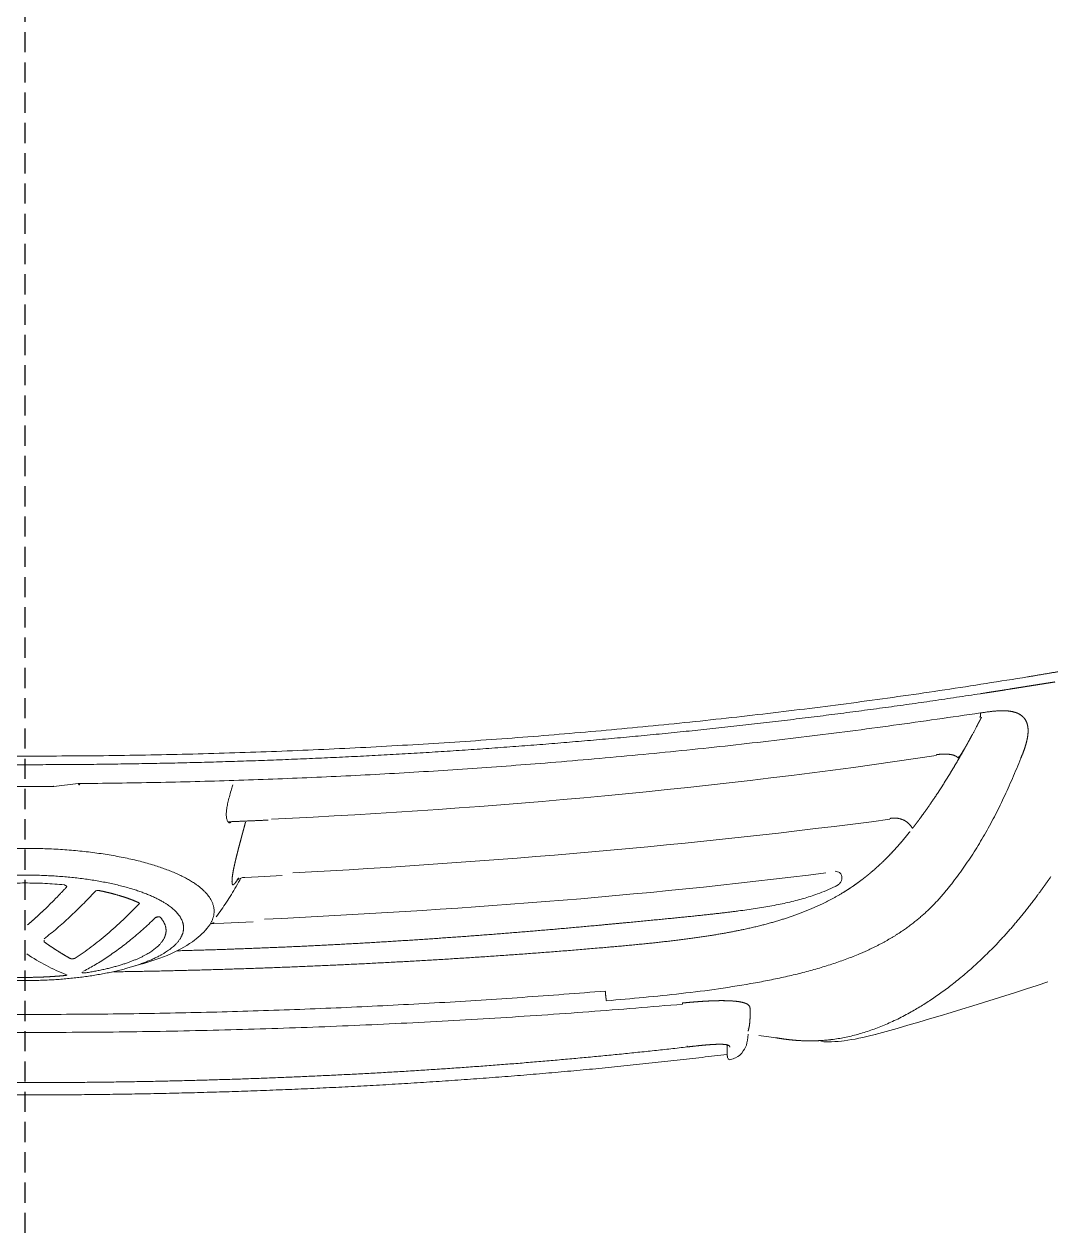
# Model space of a CAD drawing. Extents: x -1439 to 34962, y -872 to 8330.
# Drawn here: x 18670.81 to 18708.94, y 3291.68 to 3336.52 of the extents above; entities that cross this region are included whole.
import ezdxf

# ---------------------------------------------------------------- set-up
doc = ezdxf.new("R2010")
doc.units = 0
doc.linetypes.add('HIDDEN', pattern=[0.375, 0.25, -0.125])
doc.layers.get('0').update_dxf_attribs({"color": 9, "lineweight": 9})
doc.layers.add('04', color=9, linetype='Continuous', lineweight=9)
doc.layers.add('E-KABLO', color=7, linetype='Continuous', lineweight=30)

# ---------------------------------------------------------------- blocks, each defined once
blk = doc.blocks.new('p-araba-polo')
for p, q in [((0.1157, -0.01977), (0.11462, -0.01066)), ((0.0636, -0.06898), (0.06387, -0.07386)), ((0.06387, -0.07388), (0.06438, -0.08475)), ((0.06854, -0.07272), (0.06886, -0.07295)), ((0.08109, -0.08663), (0.08157, -0.09555)), ((0.01422, -0.2609), (0.01391, -0.26097)), ((0.01508, -0.26079), (0.01402, -0.26094)), ((0.01503, -0.26079), (0.01425, -0.2609)), ((0.01831, -0.26121), (0.0184, -0.2612)), ((0.02002, -0.30334), (0.02013, -0.30423))]:
    blk.add_line(p, q)
at = {"flags": 128}
blk.add_lwpolyline([(0.08077, -0.08162), (0.08096, -0.08412), (0.08109, -0.08662)], dxfattribs=at)
for points, degree, knots in [([(0.15535, 0.37241), (0.15371, 0.36215), (0.15042, 0.34164), (0.14607, 0.31078), (0.14215, 0.27986), (0.13867, 0.24889), (0.13562, 0.21788), (0.133, 0.18682), (0.13079, 0.15573), (0.12899, 0.12462), (0.1276, 0.09348), (0.12662, 0.06233), (0.126, 0.03117), (0.12593, 0.01039), (0.12589, 0)], 3, [0, 0, 0, 0, 0.083333, 0.166666, 0.25, 0.333333, 0.416666, 0.5, 0.583333, 0.666666, 0.75, 0.833333, 0.916667, 1, 1, 1, 1]), ([(0.02319, 0), (0.02323, 0.01165), (0.02332, 0.03494), (0.02397, 0.06987), (0.02503, 0.10479), (0.02653, 0.1397), (0.02847, 0.17458), (0.03081, 0.20944), (0.03275, 0.23265), (0.03372, 0.24425)], 3, [0, 0, 0, 0, 0.142868, 0.285725, 0.428582, 0.571438, 0.714291, 0.857142, 1, 1, 1, 1]), ([(0.03859, 0.21554), (0.03779, 0.20529), (0.03618, 0.1848), (0.03423, 0.15403), (0.03262, 0.12325), (0.03139, 0.09244), (0.03052, 0.06163), (0.02999, 0.03082), (0.02993, 0.01027), (0.0299, 0)], 3, [0, 0, 0, 0, 0.14291, 0.285803, 0.428665, 0.571538, 0.714372, 0.857182, 1, 1, 1, 1]), ([(0.07876, 0), (0.07875, 0.00123), (0.07874, 0.0037), (0.0786, 0.00739), (0.07838, 0.01104), (0.07817, 0.01342), (0.07806, 0.01461)], 3, [0, 0, 0, 0, 0.25, 0.5, 0.75, 1, 1, 1, 1]), ([(0.11455, 0), (0.11456, 0.00178), (0.11456, 0.00534), (0.1146, 0.00889), (0.11462, 0.01066)], 3, [0, 0, 0, 0, 0.5, 1, 1, 1, 1]), ([(0.02319, 0), (0.02323, -0.01165), (0.02332, -0.03494), (0.02397, -0.06987), (0.02503, -0.10479), (0.02653, -0.1397), (0.02847, -0.17458), (0.03081, -0.20944), (0.03275, -0.23265), (0.03372, -0.24425)], 3, [0, 0, 0, 0, 0.142868, 0.285725, 0.428582, 0.571438, 0.714291, 0.857142, 1, 1, 1, 1]), ([(0.03859, -0.21554), (0.03779, -0.20529), (0.03618, -0.1848), (0.03423, -0.15403), (0.03262, -0.12324), (0.03139, -0.09244), (0.03052, -0.06163), (0.02999, -0.03082), (0.02993, -0.01027), (0.0299, 0)], 3, [0, 0, 0, 0, 0.14291, 0.285803, 0.428665, 0.571538, 0.714372, 0.857182, 1, 1, 1, 1]), ([(0.07876, 0), (0.07875, -0.00123), (0.07874, -0.0037), (0.0786, -0.00739), (0.07838, -0.01104), (0.07817, -0.01342), (0.07806, -0.01461)], 3, [0, 0, 0, 0, 0.25, 0.5, 0.75, 1, 1, 1, 1]), ([(0.11455, 0), (0.11456, -0.00178), (0.11456, -0.00534), (0.1146, -0.00888), (0.11462, -0.01066)], 3, [0, 0, 0, 0, 0.5, 1, 1, 1, 1]), ([(0.15535, -0.37241), (0.15371, -0.36215), (0.15042, -0.34164), (0.14607, -0.31078), (0.14215, -0.27986), (0.13867, -0.24889), (0.13562, -0.21788), (0.133, -0.18682), (0.13079, -0.15573), (0.12899, -0.12462), (0.1276, -0.09348), (0.12662, -0.06233), (0.126, -0.03117), (0.12593, -0.01039), (0.12589, 0)], 3, [0, 0, 0, 0, 0.083333, 0.166666, 0.25, 0.333333, 0.416666, 0.5, 0.583333, 0.666666, 0.75, 0.833333, 0.916667, 1, 1, 1, 1]), ([(0.07565, -0.02604), (0.07398, -0.02447), (0.07064, -0.02134), (0.06608, -0.01661), (0.06182, -0.01188), (0.05929, -0.00871), (0.05803, -0.00713)], 3, [0, 0, 0, 0, 0.25, 0.5, 0.750001, 1, 1, 1, 1]), ([(0.05847, -0.00759), (0.05844, -0.00759), (0.0584, -0.00758), (0.0584, -0.00761), (0.05841, -0.00762)], 3, [0, 0, 0, 0, 0.500023, 1, 1, 1, 1]), ([(0.04437, -0.01477), (0.04439, -0.0149), (0.04442, -0.01517), (0.0445, -0.01543), (0.04459, -0.01554), (0.04464, -0.01545), (0.04467, -0.01541)], 3, [0, 0, 0, 0, 0.250017, 0.50001, 0.749992, 1, 1, 1, 1]), ([(0.07806, -0.01461), (0.07801, -0.01474), (0.07791, -0.01501), (0.07775, -0.01496), (0.07768, -0.01494)], 3, [0, 0, 0, 0, 0.500677, 1, 1, 1, 1]), ([(0.04536, -0.02149), (0.04535, -0.02157), (0.04533, -0.02174), (0.04533, -0.02205), (0.04535, -0.02238), (0.04537, -0.02258), (0.04539, -0.02268)], 3, [0, 0, 0, 0, 0.252843, 0.501765, 0.750957, 1, 1, 1, 1]), ([(0.04557, -0.02131), (0.04555, -0.02128), (0.0455, -0.02121), (0.04544, -0.02122), (0.04539, -0.02131), (0.04537, -0.02143), (0.04536, -0.02149)], 3, [0, 0, 0, 0, 0.250438, 0.501916, 0.753209, 1, 1, 1, 1]), ([(0.04593, -0.02173), (0.04675, -0.02323), (0.04839, -0.02623), (0.05128, -0.03074), (0.05448, -0.03526), (0.05803, -0.03978), (0.06189, -0.04429), (0.06473, -0.04729), (0.06616, -0.04879)], 3, [0, 0, 0, 0, 0.16668, 0.33334, 0.5, 0.66666, 0.83332, 1, 1, 1, 1]), ([(0.0508, -0.01862), (0.05147, -0.01961), (0.0528, -0.02159), (0.0557, -0.02556), (0.05967, -0.03052), (0.06413, -0.03547), (0.06796, -0.03943), (0.06999, -0.0414), (0.07101, -0.04238)], 3, [0, 0, 0, 0, 0.125004, 0.250006, 0.499999, 0.749992, 0.874995, 1, 1, 1, 1]), ([(0.08034, -0.02153), (0.08034, -0.02153), (0.08034, -0.02153), (0.08034, -0.02153), (0.08034, -0.02153), (0.08034, -0.02153), (0.08034, -0.02153)], 3, [0, 0, 0, 0, 1, 1, 1, 1, 1, 1, 1]), ([(0.08034, -0.02153), (0.08034, -0.02153), (0.08034, -0.02153), (0.08034, -0.02153), (0.08034, -0.02153), (0.08034, -0.02153), (0.08034, -0.02153)], 3, [0, 0, 0, 0, 1, 1, 1, 1, 1, 1, 1]), ([(0.12331, -0.19317), (0.12257, -0.18355), (0.1211, -0.16432), (0.11934, -0.13544), (0.11789, -0.10654), (0.11681, -0.07763), (0.11603, -0.04871), (0.11581, -0.02942), (0.1157, -0.01977)], 3, [0, 0, 0, 0, 0.166667, 0.333329, 0.499994, 0.666662, 0.833329, 1, 1, 1, 1]), ([(0.07595, -0.02748), (0.07597, -0.02735), (0.076, -0.02709), (0.07595, -0.02665), (0.07583, -0.02626), (0.07571, -0.02611), (0.07565, -0.02604)], 3, [0, 0, 0, 0, 0.250006, 0.500022, 0.750005, 1, 1, 1, 1]), ([(0.08008, -0.02337), (0.08008, -0.02337), (0.08008, -0.02337), (0.08008, -0.02337), (0.08008, -0.02337), (0.08008, -0.02337), (0.08008, -0.02337)], 3, [0, 0, 0, 0, 1, 1, 1, 1, 1, 1, 1]), ([(0.08008, -0.02338), (0.08008, -0.02338), (0.08008, -0.02338), (0.08008, -0.02338), (0.08008, -0.02338), (0.08008, -0.02338), (0.08008, -0.02338)], 3, [0, 0, 0, 0, 1, 1, 1, 1, 1, 1, 1]), ([(0.08022, -0.02243), (0.08022, -0.02243), (0.08022, -0.02243), (0.08022, -0.02243), (0.08022, -0.02243), (0.08022, -0.02243), (0.08022, -0.02243)], 3, [0, 0, 0, 0, 1, 1, 1, 1, 1, 1, 1]), ([(0.048, -0.04094), (0.05018, -0.04959), (0.05426, -0.05961), (0.05988, -0.06592), (0.06207, -0.06774)], 3, [0, 0, 0, 0, 0.724927, 1, 1, 1, 1]), ([(0.07101, -0.04238), (0.07105, -0.04241), (0.07112, -0.04247), (0.07123, -0.04247), (0.07133, -0.04241), (0.07139, -0.04232), (0.07141, -0.04227)], 3, [0, 0, 0, 0, 0.250044, 0.499974, 0.749882, 1, 1, 1, 1]), ([(0.06616, -0.04935), (0.06615, -0.04925), (0.06612, -0.04905), (0.06604, -0.04878), (0.06594, -0.04855), (0.06586, -0.04845), (0.06582, -0.0484)], 3, [0, 0, 0, 0, 0.249941, 0.499809, 0.750049, 1, 1, 1, 1]), ([(0.08058, -0.08018), (0.07851, -0.07902), (0.07436, -0.0767), (0.0707, -0.07421), (0.06887, -0.07296)], 3, [0, 0, 0, 0, 0.497743, 1, 1, 1, 1]), ([(0.10149, -0.07539), (0.10181, -0.07523), (0.10246, -0.07491), (0.10383, -0.07473), (0.10544, -0.07479), (0.10723, -0.07505), (0.10848, -0.07533), (0.10911, -0.07547)], 3, [0, 0, 0, 0, 0.19954, 0.398751, 0.598409, 0.798825, 1, 1, 1, 1]), ([(0.10911, -0.07547), (0.10986, -0.07566), (0.11136, -0.07604), (0.11341, -0.07666), (0.11472, -0.07708), (0.11525, -0.07726)], 3, [0, 0, 0, 0, 0.371057, 0.742346, 1, 1, 1, 1]), ([(0.08063, -0.07935), (0.08057, -0.07931), (0.08015, -0.07902), (0.07942, -0.07822), (0.08107, -0.08062), (0.08077, -0.08162)], 3, [0, 0, 0, 0, 0.049965, 0.344308, 1, 1, 1, 1]), ([(0.14194, -0.35489), (0.14038, -0.34415), (0.13726, -0.32267), (0.1331, -0.29037), (0.12936, -0.25802), (0.12604, -0.22562), (0.12422, -0.20399), (0.12331, -0.19317)], 3, [0, 0, 0, 0, 0.2, 0.4, 0.6, 0.8, 1, 1, 1, 1]), ([(0.03499, -0.21596), (0.03539, -0.22059), (0.03619, -0.22988), (0.03764, -0.24381), (0.03936, -0.25775), (0.04088, -0.26679), (0.04165, -0.27132)], 3, [0, 0, 0, 0, 0.247766, 0.497058, 0.747807, 1, 1, 1, 1]), ([(0.03497, -0.26164), (0.03499, -0.26094), (0.03504, -0.25954), (0.03502, -0.25729), (0.03495, -0.25499), (0.03487, -0.25343), (0.03483, -0.25265)], 3, [0, 0, 0, 0, 0.251327, 0.501735, 0.751271, 1, 1, 1, 1]), ([(0.01309, -0.2618), (0.0133, -0.26283), (0.01419, -0.26501), (0.01736, -0.26792), (0.01902, -0.26832), (0.02261, -0.26858)], 3, [0, 0, 0, 0, 0.07302, 0.262364, 1, 1, 1, 1]), ([(0.01398, -0.26095), (0.01399, -0.26095), (0.014, -0.26095), (0.01401, -0.26095), (0.01402, -0.26094)], 2, [0, 0, 0, 0.5, 0.5, 1, 1, 1]), ([(0.03376, -0.26826), (0.03391, -0.26794), (0.03421, -0.26731), (0.03457, -0.2658), (0.03484, -0.26392), (0.03493, -0.2624), (0.03497, -0.26164)], 3, [0, 0, 0, 0, 0.249651, 0.50002, 0.750356, 1, 1, 1, 1]), ([(0.01999, -0.26657), (0.01999, -0.26657), (0.01999, -0.26657), (0.01999, -0.26657), (0.01999, -0.26657), (0.01999, -0.26657), (0.01999, -0.26657), (0.01999, -0.26657), (0.01999, -0.26657), (0.01999, -0.26657), (0.01999, -0.26657)], 5, [0, 0, 0, 0, 0, 0, 1, 1, 1, 1, 1, 1, 1, 1, 1, 1, 1]), ([(0.01999, -0.26657), (0.01999, -0.26657), (0.01999, -0.26657), (0.01999, -0.26657), (0.01999, -0.26657), (0.01999, -0.26657), (0.01999, -0.26657), (0.01999, -0.26657), (0.01999, -0.26657), (0.01999, -0.26657), (0.01999, -0.26657)], 5, [0, 0, 0, 0, 0, 0, 1, 1, 1, 1, 1, 1, 1, 1, 1, 1, 1]), ([(0.0239, -0.26865), (0.02396, -0.26867), (0.02449, -0.26882), (0.02513, -0.26895), (0.0257, -0.26906)], 3, [0, 0, 0, 0, 0.111026, 1, 1, 1, 1]), ([(0.02465, -0.26849), (0.02465, -0.26849), (0.02465, -0.26849), (0.02465, -0.26849), (0.02465, -0.26849), (0.02465, -0.26849), (0.02465, -0.26849)], 3, [0, 0, 0, 0, 1, 1, 1, 1, 1, 1, 1]), ([(0.03194, -0.26932), (0.03225, -0.26933), (0.03288, -0.26935), (0.03347, -0.26862), (0.03376, -0.26826)], 3, [0, 0, 0, 0, 0.496902, 1, 1, 1, 1]), ([(0.06837, -0.265), (0.06866, -0.26712), (0.06923, -0.27135), (0.07026, -0.27751), (0.07147, -0.28345), (0.07291, -0.28911), (0.07443, -0.29383), (0.07594, -0.29774), (0.07691, -0.29982), (0.07741, -0.30088)], 3, [0, 0, 0, 0, 0.158147, 0.316114, 0.473938, 0.631662, 0.789307, 0.893445, 1, 1, 1, 1]), ([(0.04165, -0.27132), (0.04203, -0.27334), (0.04278, -0.27737), (0.04406, -0.28325), (0.04544, -0.28896), (0.04694, -0.29445), (0.04857, -0.29971), (0.0503, -0.30474), (0.05156, -0.30787), (0.05219, -0.30944)], 3, [0, 0, 0, 0, 0.14299, 0.285846, 0.42866, 0.571442, 0.714235, 0.857051, 1, 1, 1, 1]), ([(0.02048, -0.29888), (0.02041, -0.29825), (0.02028, -0.29696), (0.02021, -0.29567), (0.02017, -0.29502)], 3, [0, 0, 0, 0, 0.490502, 1, 1, 1, 1]), ([(0.03087, -0.32921), (0.02996, -0.32752), (0.02813, -0.32416), (0.02588, -0.31916), (0.02397, -0.3142), (0.02245, -0.3093), (0.02127, -0.30444), (0.0208, -0.30124), (0.02057, -0.29965)], 3, [0, 0, 0, 0, 0.166666, 0.333333, 0.5, 0.666667, 0.833333, 1, 1, 1, 1]), ([(0.07829, -0.30231), (0.07842, -0.30245), (0.07868, -0.30272), (0.07901, -0.30293), (0.07917, -0.30303)], 3, [0, 0, 0, 0, 0.498736, 1, 1, 1, 1]), ([(0.07917, -0.30303), (0.0795, -0.30317), (0.08014, -0.30346), (0.08126, -0.30351), (0.08184, -0.30323), (0.08213, -0.30309)], 3, [0, 0, 0, 0, 0.334219, 0.667128, 1, 1, 1, 1]), ([(0.08213, -0.30309), (0.08231, -0.30294), (0.08266, -0.30264), (0.08298, -0.30186), (0.08305, -0.30126), (0.08309, -0.30097)], 3, [0, 0, 0, 0, 0.331791, 0.664325, 1, 1, 1, 1]), ([(0.05406, -0.35898), (0.05263, -0.35753), (0.04977, -0.35464), (0.04589, -0.35034), (0.0423, -0.34605), (0.03901, -0.3418), (0.03602, -0.33757), (0.03327, -0.33337), (0.03167, -0.33059), (0.03087, -0.32921)], 3, [0, 0, 0, 0, 0.142856, 0.285712, 0.428569, 0.571427, 0.714284, 0.857142, 1, 1, 1, 1]), ([(0.0785, -0.34425), (0.08038, -0.34568), (0.08415, -0.34852), (0.09024, -0.35258), (0.09664, -0.35644), (0.10334, -0.3601), (0.11033, -0.36355), (0.11757, -0.36683), (0.12258, -0.36889), (0.12509, -0.36991)], 3, [0, 0, 0, 0, 0.142744, 0.285902, 0.429075, 0.572117, 0.714996, 0.857678, 1, 1, 1, 1]), ([(0.12523, -0.34664), (0.1257, -0.34703), (0.12663, -0.34782), (0.12772, -0.34846), (0.12827, -0.34879)], 3, [0, 0, 0, 0, 0.497077, 1, 1, 1, 1]), ([(0.14187, -0.35443), (0.14187, -0.35443), (0.14187, -0.35443), (0.14187, -0.35443), (0.14187, -0.35443), (0.14187, -0.35443), (0.14187, -0.35443), (0.14187, -0.35443), (0.14187, -0.35443), (0.14187, -0.35443), (0.14187, -0.35443)], 5, [0, 0, 0, 0, 0, 0, 1, 1, 1, 1, 1, 1.000001, 1.000001, 1.000001, 1.000001, 1.000001, 1.000001]), ([(0.14187, -0.35443), (0.14187, -0.35443), (0.14187, -0.35443), (0.14187, -0.35443), (0.14187, -0.35443), (0.14187, -0.35443), (0.14187, -0.35443), (0.14187, -0.35443), (0.14187, -0.35443), (0.14187, -0.35443), (0.14187, -0.35443)], 5, [0, 0, 0, 0, 0, 0, 1, 1, 1, 1, 1, 1.000001, 1.000001, 1.000001, 1.000001, 1.000001, 1.000001]), ([(0.15164, -0.37105), (0.15194, -0.37296), (0.15256, -0.37679), (0.15315, -0.38062), (0.15345, -0.38254)], 3, [0, 0, 0, 0, 0.500002, 1, 1, 1, 1])]:
    blk.add_open_spline(points, degree=degree, knots=knots)
for points, degree in [([(0.12271, 0), (0.12272, 0.07123), (0.12528, 0.14246), (0.13042, 0.21356), (0.13824, 0.28443), (0.14908, 0.35484)], 5), ([(0.01508, 0.26079), (0.0105, 0.2237), (0.00687, 0.18651), (0.00409, 0.14926), (0.00205, 0.11197), (0.00069, 0.07466), (0, 0.03733), (0, 0)], 7), ([(0.00457, 0), (0.00457, 0.04924), (0.00586, 0.09856), (0.00836, 0.14784), (0.01224, 0.19704), (0.01783, 0.24604)], 5), ([(0.06162, 0.06735), (0.06757, 0.07265), (0.07406, 0.07241), (0.08041, 0.06604), (0.08585, 0.05387), (0.08973, 0.03731), (0.09163, 0.01856), (0.09163, 0)], 7), ([(0.04249, 0), (0.04249, 0.01509), (0.04403, 0.03018), (0.04712, 0.04349), (0.05145, 0.05322), (0.05641, 0.05836), (0.06143, 0.05887)], 6), ([(0.06143, 0.05887), (0.06667, 0.05941), (0.07196, 0.05488), (0.07664, 0.04523), (0.08001, 0.03151), (0.08169, 0.01575), (0.08169, 0)], 6), ([(0.04437, 0.01477), (0.04417, 0.01272), (0.044, 0.01064), (0.04387, 0.00853), (0.04377, 0.00641), (0.0437, 0.00428), (0.04367, 0.00214), (0.04367, 0)], 7), ([(0, 0), (-0.00005, 0), (-0.00006, 0), (-0.00005, 0), (-0.00003, 0), (0, 0)], 5), ([(0, 0), (-0.00005, 0), (-0.00006, 0), (-0.00005, 0), (-0.00003, 0), (0, 0)], 5), ([(0.01508, -0.26079), (0.0105, -0.2237), (0.00687, -0.18651), (0.00409, -0.14926), (0.00205, -0.11197), (0.00069, -0.07466), (0, -0.03733), (0, 0)], 7), ([(0.00457, 0), (0.00457, -0.04924), (0.00586, -0.09856), (0.00836, -0.14784), (0.01224, -0.19704), (0.01783, -0.24604)], 5), ([(0.04249, 0), (0.04249, -0.01509), (0.04403, -0.03018), (0.04712, -0.04349), (0.05145, -0.05321), (0.05641, -0.05836), (0.06143, -0.05887)], 6), ([(0.04437, -0.01477), (0.04417, -0.01272), (0.044, -0.01064), (0.04387, -0.00853), (0.04377, -0.00641), (0.0437, -0.00428), (0.04367, -0.00214), (0.04367, 0)], 7), ([(0.06143, -0.05887), (0.06667, -0.0594), (0.07196, -0.05488), (0.07664, -0.04523), (0.08001, -0.03151), (0.08169, -0.01575), (0.08169, 0)], 6), ([(0.06162, -0.06735), (0.06757, -0.07265), (0.07406, -0.07241), (0.08041, -0.06604), (0.08585, -0.05387), (0.08973, -0.03731), (0.09163, -0.01855), (0.09163, 0)], 7), ([(0.12271, 0), (0.12272, -0.07123), (0.12528, -0.14246), (0.13042, -0.21356), (0.13824, -0.28443), (0.14908, -0.35484)], 5), ([(0.05237, -0.00064), (0.04922, -0.0055), (0.04666, -0.01037), (0.04469, -0.01521)], 3), ([(0.07722, -0.01541), (0.07498, -0.01335), (0.07282, -0.01129), (0.07073, -0.00922), (0.06872, -0.00714), (0.06679, -0.00507), (0.06495, -0.00299), (0.06318, -0.00091)], 7), ([(0.05071, -0.01679), (0.05148, -0.01541), (0.05229, -0.01403), (0.05314, -0.01266), (0.05402, -0.01128), (0.05494, -0.00989), (0.05589, -0.00851), (0.05688, -0.00713)], 7), ([(0.05749, -0.00712), (0.05724, -0.00709), (0.05697, -0.00701), (0.05688, -0.00713)], 3), ([(0.05688, -0.00713), (0.05697, -0.00701), (0.05724, -0.00709), (0.05749, -0.00712)], 3), ([(0.04467, -0.01541), (0.04463, -0.01551), (0.04458, -0.01554), (0.04453, -0.01551), (0.04448, -0.01539), (0.04443, -0.01522), (0.0444, -0.01501), (0.04437, -0.01477)], 7), ([(0.0506, -0.01775), (0.05059, -0.01758), (0.05059, -0.0174), (0.0506, -0.01723), (0.05061, -0.01708), (0.05064, -0.01696), (0.05067, -0.01686), (0.05071, -0.01679)], 7), ([(0.0508, -0.01862), (0.05076, -0.01855), (0.05072, -0.01846), (0.05069, -0.01835), (0.05065, -0.01822), (0.05063, -0.01807), (0.05061, -0.01792), (0.0506, -0.01775)], 7), ([(0.07783, -0.01477), (0.07781, -0.01501), (0.07775, -0.01522), (0.07768, -0.01539), (0.07756, -0.01551), (0.07745, -0.01554), (0.07733, -0.01551), (0.07722, -0.01541)], 7), ([(0.07768, -0.01494), (0.07773, -0.01499), (0.0778, -0.01501), (0.07786, -0.01499), (0.07793, -0.01493), (0.07799, -0.01484), (0.07803, -0.01473), (0.07806, -0.01461)], 7), ([(0.04539, -0.02268), (0.04536, -0.02251), (0.04534, -0.02233), (0.04533, -0.02214), (0.04532, -0.02195), (0.04533, -0.02178), (0.04534, -0.02162), (0.04536, -0.02149)], 7), ([(0.04536, -0.02149), (0.04537, -0.02138), (0.0454, -0.02129), (0.04543, -0.02122), (0.04546, -0.0212), (0.0455, -0.0212), (0.04553, -0.02124), (0.04557, -0.02131)], 7), ([(0.11564, -0.01992), (0.11533, -0.01994), (0.11515, -0.01999), (0.11511, -0.02009), (0.11525, -0.02021), (0.11559, -0.02035)], 5), ([(0.11564, -0.01992), (0.11533, -0.01994), (0.11515, -0.01999), (0.11511, -0.02009), (0.11525, -0.02021), (0.11559, -0.02035)], 5), ([(0.11559, -0.02035), (0.11562, -0.02023), (0.11564, -0.02011), (0.11566, -0.01999), (0.11568, -0.01987), (0.1157, -0.01977)], 5), ([(0.06601, -0.05027), (0.06264, -0.05324), (0.05904, -0.05386), (0.05544, -0.05185), (0.05206, -0.04739), (0.04917, -0.04061), (0.0469, -0.03219), (0.04539, -0.02268)], 7), ([(0.07595, -0.02748), (0.07545, -0.02994), (0.07489, -0.03231), (0.07428, -0.03457), (0.07363, -0.0367), (0.07293, -0.0387), (0.07219, -0.04056), (0.07141, -0.04227)], 7), ([(0.05472, -0.21463), (0.05276, -0.19201), (0.05109, -0.16934), (0.04966, -0.14664), (0.04846, -0.12392), (0.04745, -0.10118), (0.04665, -0.07843), (0.04607, -0.05568), (0.04574, -0.03292)], 8), ([(0.04574, -0.03292), (0.04607, -0.05568), (0.04665, -0.07843), (0.04745, -0.10118), (0.04846, -0.12392), (0.04966, -0.14664), (0.05109, -0.16934), (0.05276, -0.19201), (0.05472, -0.21463)], 8), ([(0.07141, -0.04227), (0.07137, -0.04236), (0.07133, -0.04243), (0.07127, -0.04248), (0.0712, -0.0425), (0.07113, -0.04248), (0.07107, -0.04244), (0.07101, -0.04238)], 7), ([(0.06616, -0.04935), (0.06618, -0.04954), (0.06619, -0.04972), (0.06618, -0.04989), (0.06615, -0.05002), (0.06611, -0.05013), (0.06607, -0.05022), (0.06601, -0.05027)], 7), ([(0.06311, -0.21382), (0.0613, -0.19427), (0.05965, -0.17468), (0.05811, -0.15505), (0.05683, -0.13538), (0.0557, -0.11569), (0.05477, -0.09598), (0.05407, -0.07626), (0.05357, -0.05655)], 8), ([(0.05357, -0.05655), (0.05407, -0.07626), (0.05477, -0.09598), (0.0557, -0.11569), (0.05683, -0.13538), (0.05811, -0.15505), (0.05965, -0.17468), (0.0613, -0.19427), (0.06311, -0.21382)], 8), ([(0.0636, -0.06896), (0.06362, -0.06909), (0.06365, -0.06925), (0.0637, -0.06941), (0.06376, -0.06958), (0.06384, -0.06976), (0.06393, -0.06994), (0.06402, -0.07013)], 7), ([(0.06887, -0.07296), (0.06796, -0.07229), (0.06705, -0.07162), (0.06618, -0.07095)], 3), ([(0.06885, -0.07294), (0.06885, -0.07295), (0.06886, -0.07295), (0.06887, -0.07296)], 3), ([(0.06885, -0.07294), (0.06885, -0.07295), (0.06886, -0.07295), (0.06887, -0.07296)], 3), ([(0.10149, -0.07539), (0.10134, -0.07549), (0.10119, -0.07559), (0.10109, -0.07573), (0.10106, -0.0759), (0.1011, -0.0761), (0.10121, -0.07632), (0.10138, -0.07656)], 7), ([(0.10149, -0.07539), (0.10164, -0.07912), (0.1018, -0.08284), (0.10196, -0.08657), (0.10213, -0.0903)], 4), ([(0.07865, -0.07693), (0.07826, -0.07699), (0.07796, -0.07707), (0.07788, -0.07726), (0.07808, -0.07756), (0.07853, -0.07796), (0.07918, -0.07844), (0.07998, -0.07896)], 7), ([(0.07865, -0.07693), (0.07826, -0.07699), (0.07796, -0.07707), (0.07788, -0.07726), (0.07808, -0.07756), (0.07853, -0.07796), (0.07918, -0.07844), (0.07998, -0.07896)], 7), ([(0.08519, -0.07775), (0.08397, -0.07749), (0.08282, -0.07726), (0.08176, -0.07708), (0.08079, -0.07694), (0.07993, -0.07687), (0.07921, -0.07686), (0.07865, -0.07693)], 7), ([(0.08519, -0.07775), (0.0864, -0.07802), (0.08768, -0.07831), (0.089, -0.07864), (0.09037, -0.07899), (0.09178, -0.07935), (0.0932, -0.07973), (0.09465, -0.08012)], 7), ([(0.10138, -0.08192), (0.1004, -0.08166), (0.09943, -0.0814), (0.09846, -0.08114), (0.0975, -0.08088), (0.09655, -0.08062), (0.09559, -0.08037), (0.09465, -0.08012)], 7), ([(0.06529, -0.08893), (0.0687, -0.15862), (0.07363, -0.22828), (0.08254, -0.2975)], 3), ([(0.1025, -0.09158), (0.10631, -0.1742), (0.11391, -0.25667), (0.12608, -0.33849)], 3), ([(0.08248, -0.09953), (0.08654, -0.17365), (0.09271, -0.24768), (0.10242, -0.32128)], 3), ([(0.05472, -0.21463), (0.05545, -0.223), (0.05619, -0.23116), (0.057, -0.23901), (0.05791, -0.2466), (0.05894, -0.25375), (0.06014, -0.26062), (0.06152, -0.26706)], 7), ([(0.06311, -0.21382), (0.06401, -0.22347), (0.06489, -0.23274), (0.06574, -0.24156), (0.06657, -0.24988), (0.06741, -0.25769), (0.06837, -0.265)], 6), ([(0.03859, -0.21554), (0.03749, -0.21565), (0.03639, -0.21576), (0.03565, -0.21584), (0.03532, -0.2159), (0.03499, -0.21596)], 5), ([(0.03859, -0.21554), (0.03749, -0.21565), (0.03639, -0.21576), (0.03565, -0.21584), (0.03532, -0.2159), (0.03499, -0.21596)], 5), ([(0.01783, -0.24604), (0.01779, -0.24604), (0.01798, -0.24602), (0.01826, -0.24599)], 3), ([(0.01783, -0.24604), (0.01805, -0.24795), (0.01827, -0.24986), (0.01847, -0.25175), (0.01864, -0.25355), (0.01876, -0.25522), (0.01882, -0.2567), (0.01883, -0.25795)], 7), ([(0.03372, -0.24425), (0.03385, -0.24424), (0.03396, -0.24423), (0.03408, -0.24422), (0.03414, -0.24422), (0.03417, -0.24421)], 5), ([(0.03417, -0.24421), (0.03414, -0.24422), (0.03408, -0.24422), (0.03396, -0.24423), (0.03385, -0.24424), (0.03372, -0.24425)], 5), ([(0.03417, -0.24421), (0.03432, -0.24589), (0.03447, -0.24758), (0.03461, -0.24927), (0.03473, -0.25096), (0.03483, -0.25265)], 5), ([(0.03483, -0.25265), (0.03494, -0.25452), (0.03502, -0.25639), (0.03506, -0.25822), (0.03505, -0.26), (0.03497, -0.26164)], 5), ([(0.01883, -0.25795), (0.01884, -0.2596), (0.01875, -0.26091), (0.01853, -0.2615), (0.01828, -0.26174), (0.01803, -0.26176), (0.01777, -0.26178)], 6), ([(0.01353, -0.26112), (0.01334, -0.26117), (0.01317, -0.26128), (0.01309, -0.26179)], 3), ([(0.01382, -0.261), (0.01385, -0.26099), (0.01388, -0.26098), (0.01391, -0.26097), (0.01394, -0.26096), (0.01398, -0.26095)], 5), ([(0.01398, -0.26095), (0.01398, -0.26095), (0.01399, -0.26095), (0.01399, -0.26095), (0.014, -0.26095), (0.014, -0.26095), (0.01401, -0.26094), (0.01402, -0.26094)], 7), ([(0.01402, -0.26094), (0.01409, -0.26092), (0.01415, -0.2609), (0.01452, -0.26087)], 3), ([(0.01402, -0.26094), (0.01404, -0.26094), (0.01407, -0.26093), (0.01411, -0.26092), (0.01416, -0.26091), (0.01423, -0.2609), (0.01431, -0.26089), (0.01442, -0.26088)], 7), ([(0.01508, -0.26079), (0.01503, -0.26079), (0.01502, -0.26079), (0.01503, -0.26079), (0.01505, -0.26079), (0.01508, -0.26079)], 5), ([(0.01508, -0.26079), (0.01503, -0.26079), (0.01502, -0.26079), (0.01503, -0.26079), (0.01505, -0.26079), (0.01508, -0.26079)], 5), ([(0.01508, -0.26079), (0.01681, -0.26084), (0.01855, -0.26088)], 2), ([(0.01819, -0.26122), (0.01824, -0.26122), (0.0183, -0.26121), (0.01836, -0.2612), (0.01842, -0.26119)], 4), ([(0.01844, -0.26119), (0.0184, -0.2612), (0.01836, -0.26121), (0.01831, -0.26121), (0.01827, -0.26122), (0.01823, -0.26122), (0.01819, -0.26122)], 6), ([(0.03497, -0.26164), (0.03489, -0.26351), (0.03473, -0.2652), (0.03447, -0.26662), (0.03413, -0.2676), (0.03376, -0.26826)], 5), ([(0.0257, -0.26906), (0.02524, -0.26899), (0.02481, -0.2689), (0.02441, -0.2688), (0.02404, -0.2687), (0.02371, -0.26858)], 5), ([(0.03376, -0.26826), (0.03342, -0.26886), (0.03305, -0.26918), (0.03268, -0.2693), (0.0323, -0.26931), (0.03194, -0.26932)], 5), ([(0.06152, -0.26706), (0.06286, -0.27335), (0.06438, -0.27928), (0.06609, -0.28483), (0.06802, -0.29006), (0.07015, -0.2949), (0.07251, -0.29944), (0.07506, -0.30366)], 7), ([(0.02211, -0.27254), (0.02183, -0.27507), (0.02149, -0.27746), (0.02109, -0.27983)], 3), ([(0.0257, -0.26906), (0.02667, -0.26922), (0.02778, -0.26932), (0.02902, -0.26938), (0.03041, -0.26935), (0.03194, -0.26932)], 5), ([(0.02127, -0.27882), (0.02085, -0.28112), (0.02051, -0.28344), (0.02026, -0.28575), (0.0201, -0.28807), (0.02003, -0.29039), (0.02005, -0.2927), (0.02017, -0.29502)], 7), ([(0.02017, -0.29502), (0.01987, -0.29615), (0.01958, -0.29728), (0.01968, -0.29839)], 3), ([(0.01968, -0.29844), (0.01977, -0.29993), (0.01982, -0.30154), (0.02003, -0.30335)], 3), ([(0.02048, -0.29888), (0.0205, -0.29903), (0.02051, -0.29919), (0.02053, -0.29934), (0.02055, -0.29949), (0.02057, -0.29965)], 5), ([(0.02057, -0.29965), (0.02054, -0.29939), (0.02051, -0.29913), (0.02048, -0.29888)], 3), ([(0.02059, -0.29957), (0.02059, -0.29958), (0.02059, -0.29958), (0.02059, -0.29957), (0.02059, -0.29957), (0.02059, -0.29957), (0.02059, -0.29957), (0.02059, -0.29957)], 7), ([(0.02061, -0.29948), (0.02061, -0.29948), (0.02061, -0.29948), (0.02061, -0.29948)], 3), ([(0.02013, -0.30425), (0.02063, -0.30803), (0.02126, -0.31132), (0.0225, -0.31587)], 3), ([(0.08003, -0.31096), (0.07916, -0.30981), (0.0783, -0.30864), (0.07746, -0.30744), (0.07664, -0.30621), (0.07584, -0.30495), (0.07506, -0.30366)], 6), ([(0.07917, -0.30303), (0.07867, -0.30274), (0.07824, -0.30236), (0.07792, -0.30191), (0.07766, -0.3014), (0.07741, -0.30088)], 5), ([(0.05219, -0.30944), (0.05555, -0.31751), (0.05934, -0.32455), (0.06353, -0.33051), (0.06814, -0.3356), (0.07316, -0.34011), (0.0785, -0.34425)], 6), ([(0.08264, -0.31421), (0.08211, -0.31358), (0.08159, -0.31295), (0.08106, -0.31229), (0.08055, -0.31163), (0.08003, -0.31096)], 5), ([(0.02249, -0.31586), (0.02842, -0.33739), (0.03495, -0.35874), (0.04204, -0.37991)], 3), ([(0.08798, -0.32001), (0.08689, -0.31892), (0.0858, -0.31779), (0.08473, -0.31664), (0.08368, -0.31544), (0.08264, -0.31421)], 5), ([(0.09785, -0.32871), (0.09617, -0.32738), (0.09449, -0.326), (0.09283, -0.32458), (0.09118, -0.32311), (0.08957, -0.32159), (0.08798, -0.32001)], 6), ([(0.09905, -0.32966), (0.10052, -0.32868), (0.10212, -0.32774), (0.10319, -0.32465), (0.10299, -0.32309), (0.10275, -0.32128)], 5), ([(0.10275, -0.32128), (0.10299, -0.32309), (0.10319, -0.32465), (0.10212, -0.32774), (0.10052, -0.32868), (0.09905, -0.32966)], 5), ([(0.1016, -0.33161), (0.1011, -0.33124), (0.10061, -0.33086), (0.10009, -0.33047), (0.09957, -0.33007), (0.09905, -0.32966)], 5), ([(0.1117, -0.3387), (0.10844, -0.33655), (0.10593, -0.3348), (0.10351, -0.33304), (0.10251, -0.3323), (0.1016, -0.33161)], 5), ([(0.12827, -0.34879), (0.12613, -0.34758), (0.124, -0.34635), (0.12189, -0.34511), (0.1198, -0.34386), (0.11774, -0.34259), (0.1157, -0.34131), (0.11369, -0.34002), (0.1117, -0.3387)], 8), ([(0.1264, -0.33849), (0.12663, -0.34005), (0.12694, -0.34212), (0.12662, -0.34516), (0.12592, -0.34588), (0.12523, -0.34664)], 5), ([(0.1264, -0.3385), (0.12657, -0.33961), (0.12677, -0.34096), (0.12681, -0.3427), (0.12661, -0.3444), (0.12622, -0.34557), (0.12572, -0.34609), (0.12523, -0.34664)], 7), ([(0.12827, -0.34879), (0.1276, -0.34841), (0.12695, -0.348), (0.12634, -0.34757), (0.12576, -0.34712), (0.12523, -0.34664)], 5), ([(0.13716, -0.35363), (0.13426, -0.35211), (0.13245, -0.35111), (0.13109, -0.35037), (0.12966, -0.34957), (0.12827, -0.34879)], 5), ([(0.14038, -0.3553), (0.13997, -0.35509), (0.13957, -0.35489), (0.13917, -0.35468), (0.13877, -0.35447), (0.13836, -0.35426), (0.13796, -0.35405), (0.13756, -0.35384), (0.13716, -0.35363)], 8), ([(0.14194, -0.35489), (0.14125, -0.35489), (0.14057, -0.3549), (0.14019, -0.35486), (0.14018, -0.35478), (0.14048, -0.35469)], 5), ([(0.14048, -0.35469), (0.14018, -0.35478), (0.14019, -0.35486), (0.14057, -0.3549), (0.14125, -0.35489), (0.14194, -0.35489)], 5), ([(0.14142, -0.36949), (0.14236, -0.36786), (0.14295, -0.36574), (0.14311, -0.36258), (0.1425, -0.35872), (0.14194, -0.35489)], 5), ([(0.15164, -0.37105), (0.15127, -0.36873), (0.15089, -0.36642), (0.15052, -0.3641), (0.15016, -0.36179), (0.14979, -0.35947), (0.14943, -0.35716), (0.14908, -0.35484)], 7), ([(0.14908, -0.35484), (0.14993, -0.36024), (0.15078, -0.36564), (0.15164, -0.37105)], 3), ([(0.08112, -0.38106), (0.0747, -0.37663), (0.0688, -0.37221), (0.06336, -0.36777), (0.0585, -0.36337), (0.05406, -0.35898)], 5), ([(0.12509, -0.36991), (0.12699, -0.37068), (0.12886, -0.37141), (0.13079, -0.37205), (0.13273, -0.37248), (0.13455, -0.37258)], 5), ([(0.12509, -0.36991), (0.12699, -0.37068), (0.12886, -0.37141), (0.13079, -0.37205), (0.13273, -0.37248), (0.13455, -0.37258)], 5), ([(0.13455, -0.37258), (0.13593, -0.37266), (0.1373, -0.3726), (0.13863, -0.37224), (0.13979, -0.37162), (0.14067, -0.37077), (0.14142, -0.36949)], 6), ([(0.13455, -0.37258), (0.1362, -0.37268), (0.13785, -0.37256), (0.13942, -0.37192), (0.14052, -0.37102), (0.14142, -0.36949)], 5), ([(0.15345, -0.38254), (0.1532, -0.3809), (0.15294, -0.37925), (0.15268, -0.37761), (0.15242, -0.37597), (0.15216, -0.37433), (0.1519, -0.37269), (0.15164, -0.37105)], 7), ([(0.15535, -0.37241), (0.15704, -0.38263), (0.15881, -0.39283), (0.16068, -0.40305), (0.1627, -0.41322), (0.16484, -0.42301)], 5)]:
    blk.add_open_spline(points, degree=degree)
for p in [(0.11462, -0.01066), (0.1157, -0.01977)]:
    blk.add_point(p)

msp = doc.modelspace()

# ---------------------------------------------------------------- linework, layer by layer
at = {"layer": 'E-KABLO', "color": 6, "linetype": 'HIDDEN', "ltscale": 3}
msp.add_line((18670.838, 3390.228), (18670.838, 2991.429), dxfattribs=at)

# ---------------------------------------------------------------- block references
at = {"layer": '04', "xscale": 100, "yscale": 100, "zscale": 100, "rotation": 90}
msp.add_blockref('p-araba-polo', (18670.838, 3296.733), dxfattribs=at)

doc.saveas('drawing.dxf')
